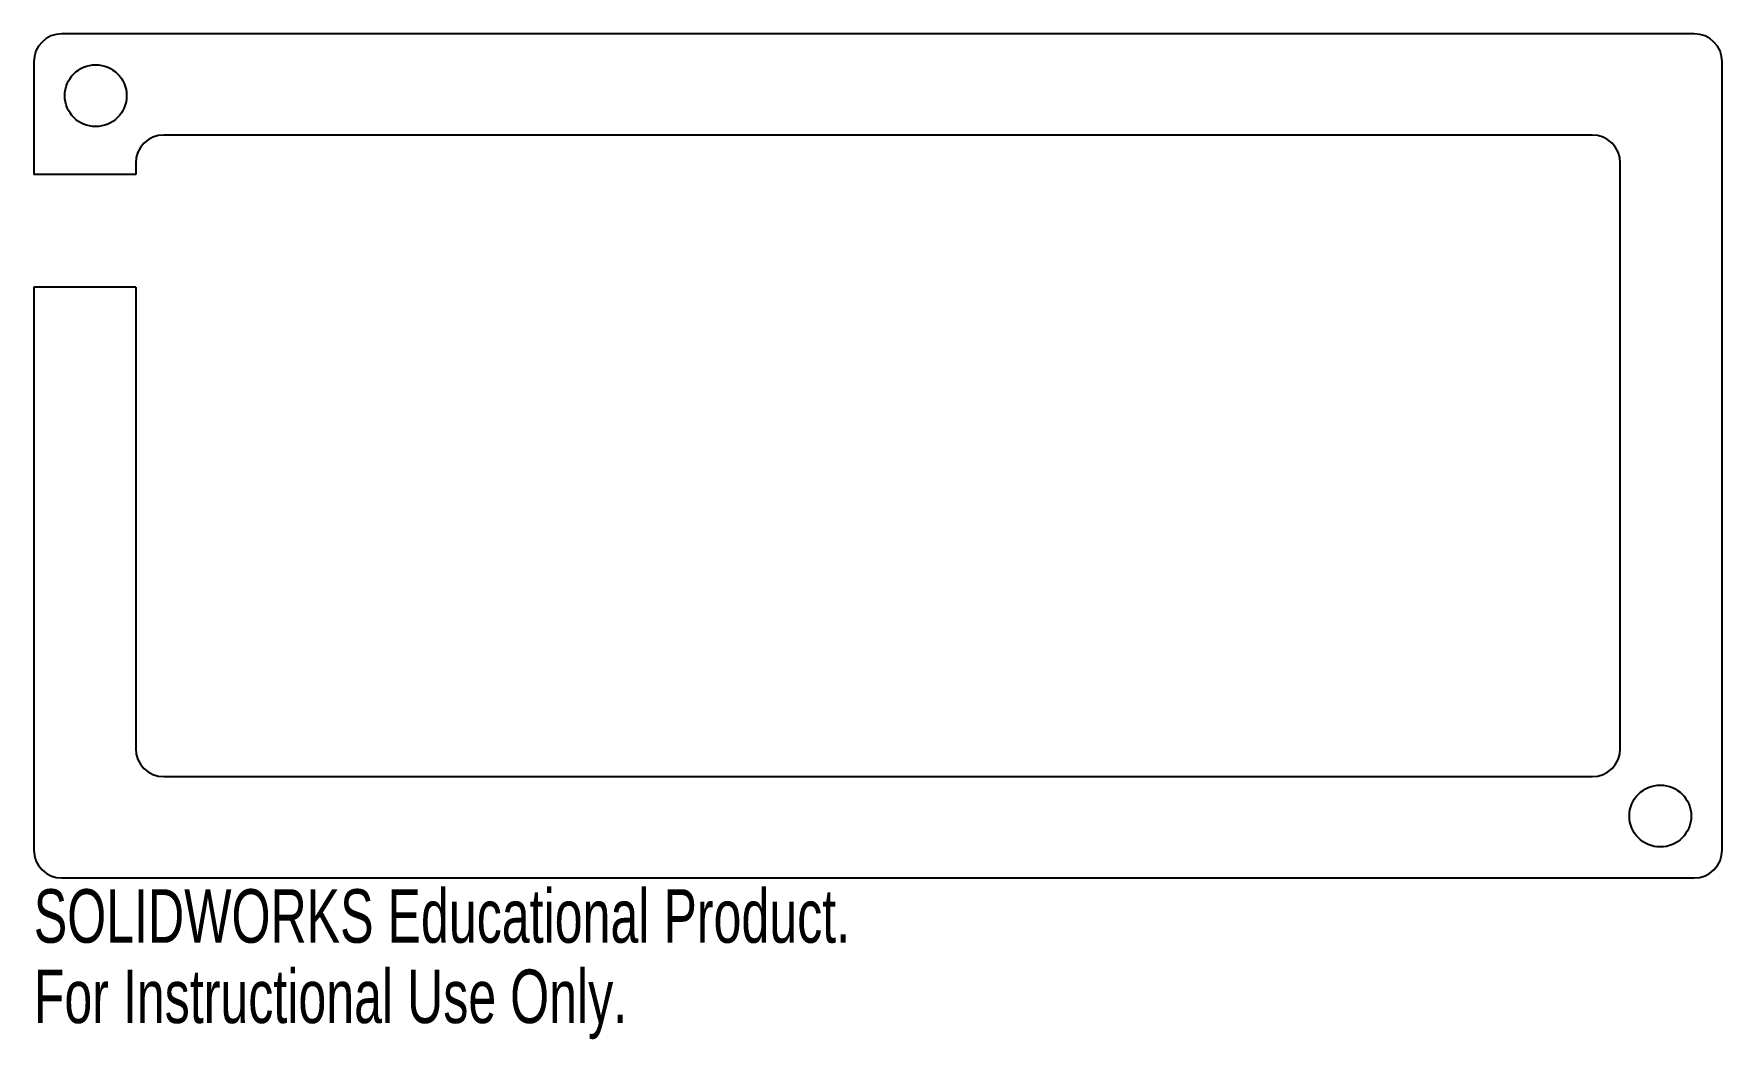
# Model space of a CAD drawing. Header units: inches. Extents: x -3 to 3, y -2.07 to 1.5.
import ezdxf

# ---------------------------------------------------------------- set-up
doc = ezdxf.new("R2010")
doc.units = ezdxf.units.IN
doc.header["$MEASUREMENT"] = 0
doc.styles.add('SLDTEXTSTYLE0', font='TXT', dxfattribs={"width": 0.7})

msp = doc.modelspace()

# ---------------------------------------------------------------- linework, layer by layer
at = {"color": 7, "linetype": 'Continuous', "lineweight": 25}
for p, q in [((2.9, 1.5), (-2.9, 1.5)), ((-3, 1.4), (-3, 1)), ((3, -1.4), (3, 1.4)), ((2.5377, 1.14), (-2.5377, 1.14)), ((-2.6377, 1.04), (-2.6377, 1)), ((2.6377, -1.04), (2.6377, 1.04)), ((-2.6377, 1), (-3, 1)), ((-2.6377, 0.6), (-3, 0.6)), ((-3, 0.6), (-3, -1.4)), ((-2.6377, 0.6), (-2.6377, -1.04)), ((-2.5377, -1.14), (2.5377, -1.14)), ((-2.9, -1.5), (2.9, -1.5))]:
    msp.add_line(p, q, dxfattribs=at)
for centre in [(-2.78, 1.28), (2.78, -1.28)]:
    msp.add_circle(centre, 0.11, dxfattribs=at)
for centre, start, end in [((-2.9, 1.4), 90, 180), ((2.9, 1.4), 0, 90), ((-2.5377, 1.04), 90, 180), ((2.5377, 1.04), 0, 90), ((-2.5377, -1.04), 180, 270), ((2.5377, -1.04), 270, 0), ((-2.9, -1.4), 180, 270), ((2.9, -1.4), 270, 0)]:
    msp.add_arc(centre, 0.1, start, end, dxfattribs=at)

# ---------------------------------------------------------------- texts
at = {"color": 7, "linetype": 'Continuous', "char_height": 0.1903, "attachment_point": 1, "style": 'SLDTEXTSTYLE0'}
for s, insert in [('SOLIDWORKS Educational Product.', (-3, -1.5401)), ('For Instructional Use Only.', (-3, -1.8256))]:
    msp.add_mtext(s, dxfattribs=dict(at, insert=insert))

doc.saveas('drawing.dxf')
